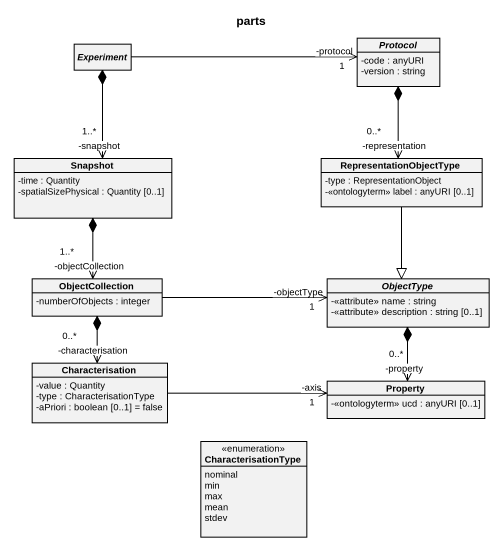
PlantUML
@startuml
title parts
hide circle
hide empty members
skinparam classAttributeIconSize 0
abstract class Experiment
abstract class "Protocol" as Protocol_ {
  -code : anyURI
  -version : string
}
class Snapshot {
  -time : Quantity
  -spatialSizePhysical : Quantity [0..1]
}
class RepresentationObjectType {
  -type : RepresentationObject
  -<<ontologyterm>> label : anyURI [0..1]
}
class ObjectCollection {
  -numberOfObjects : integer
}
abstract class ObjectType {
  -<<attribute>> name : string
  -<<attribute>> description : string [0..1]
}
class Characterisation {
  -value : Quantity
  -type : CharacterisationType
  -aPriori : boolean [0..1] = false
}
class Property {
  -<<ontologyterm>> ucd : anyURI [0..1]
}
enum CharacterisationType {
  nominal
  min
  max
  mean
  stdev
}
Experiment -right-> "-protocol\n1" Protocol_
Experiment *--> "-snapshot\n1..*" Snapshot
Protocol_ *--> "-representation\n0..*" RepresentationObjectType
Snapshot *--> "-objectCollection\n1..*" ObjectCollection
RepresentationObjectType --|> ObjectType
ObjectCollection -right-> "-objectType\n1" ObjectType
ObjectCollection *--> "-characterisation\n0..*" Characterisation
ObjectType *--> "-property\n0..*" Property
Characterisation -right-> "-axis\n1" Property
@enduml
